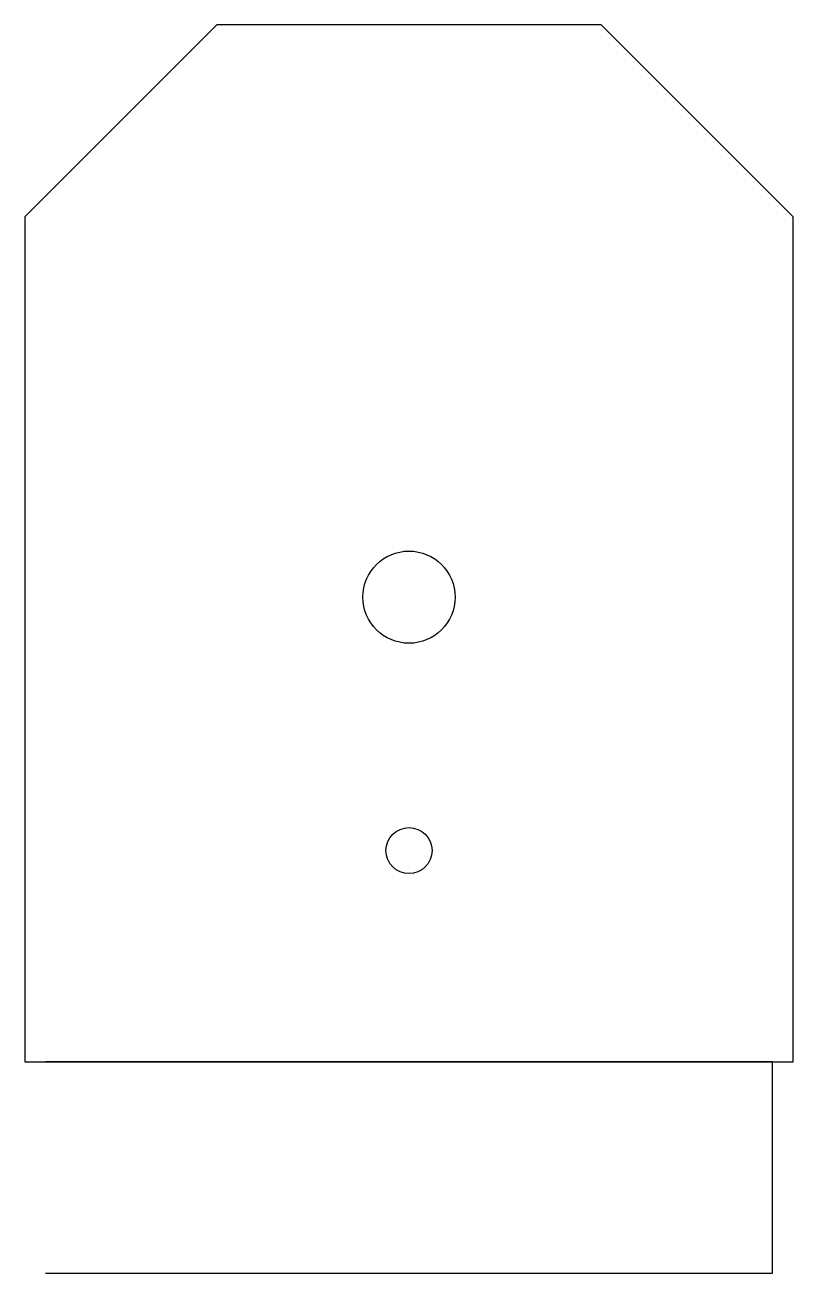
# Model space of a CAD drawing. Header units: millimetres. Extents: x -7.5 to 7.5, y -4.1 to 20.1.
import ezdxf

# ---------------------------------------------------------------- set-up
doc = ezdxf.new("R2010")
doc.units = ezdxf.units.MM
for name, color, linetype in [('BEND', 30, 'Continuous'), ('CUT_INNER', 6, 'Continuous'), ('CUT_OUTER', 1, 'Continuous')]:
    doc.layers.add(name, color=color, linetype=linetype)

msp = doc.modelspace()

# ---------------------------------------------------------------- linework, layer by layer
at = {"layer": 'BEND'}
msp.add_lwpolyline([(-7.45, 0), (7.45, 0)], dxfattribs=at)
at = {"layer": 'CUT_INNER'}
for centre, radius in [((0, 9.0145), 0.894), ((0, 4.0975), 0.447)]:
    msp.add_circle(centre, radius, dxfattribs=at)
at = {"layer": 'CUT_OUTER'}
msp.add_lwpolyline([(-7.45, 0), (7.45, 0), (7.45, 16.39), (3.725, 20.115), (-3.725, 20.115), (-7.45, 16.39)], close=True, dxfattribs=at)
msp.add_lwpolyline([(-7.05, -4.0975), (7.05, -4.0975), (7.05, 0), (-7.05, 0)], dxfattribs=at)

doc.saveas('drawing.dxf')
